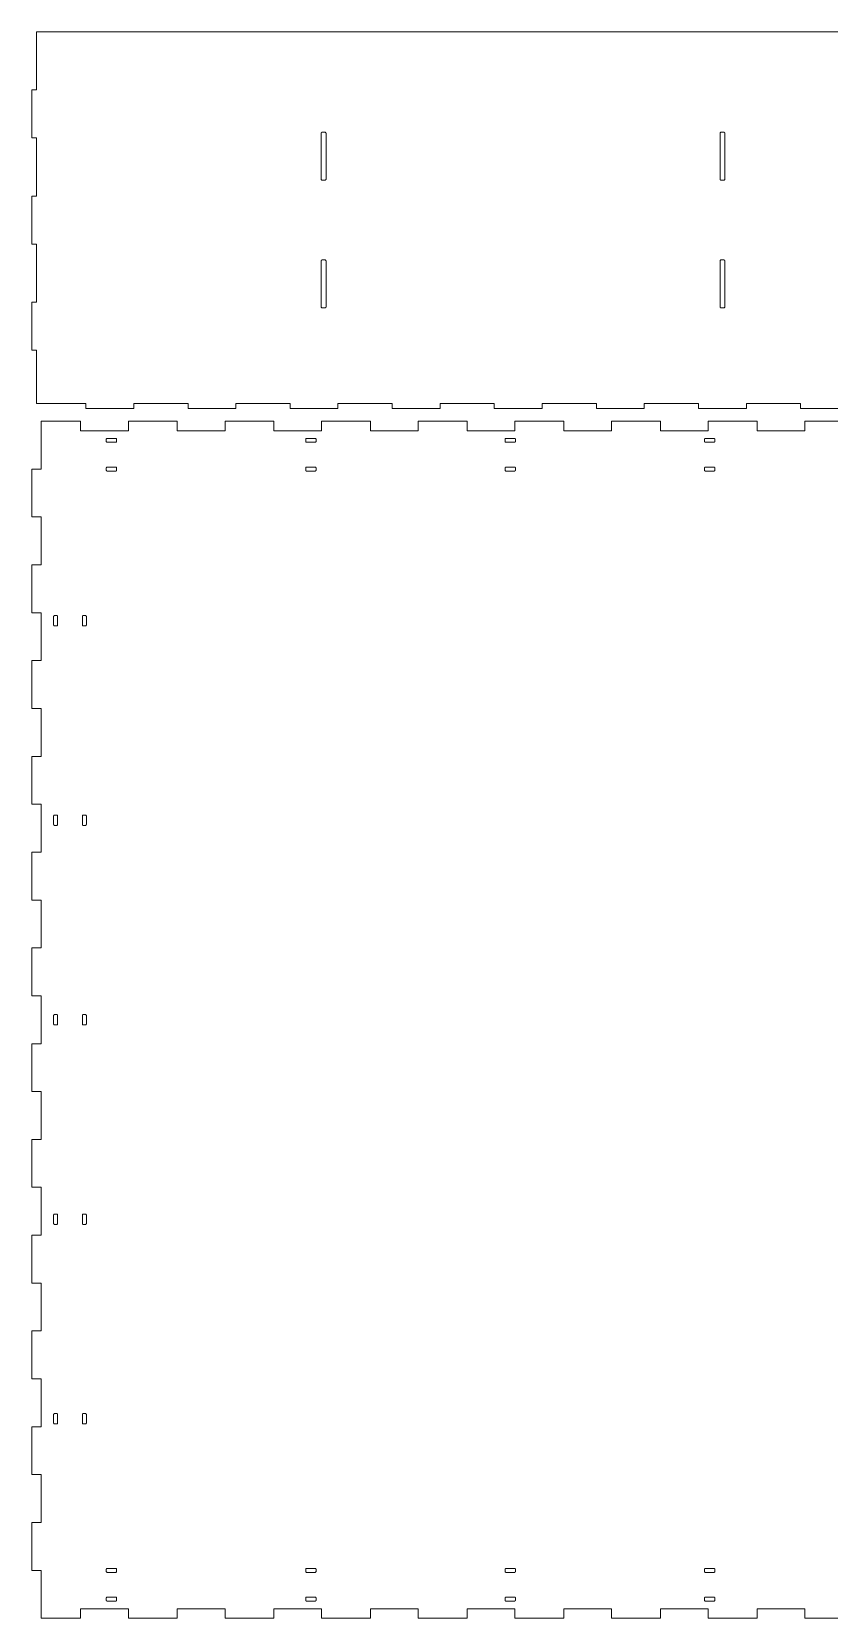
# Model space of a CAD drawing. Header units: millimetres. Extents: x 0 to 3016, y 0 to 2002.
# Drawn here: x 1008 to 1508, y 0 to 994 of the extents above; entities that cross this region are included whole.
import ezdxf

# ---------------------------------------------------------------- set-up
doc = ezdxf.new("R2010")
doc.units = ezdxf.units.MM
doc.layers.add('CORTE', color=1, linetype='Continuous', lineweight=0)

msp = doc.modelspace()

# ---------------------------------------------------------------- linework, layer by layer
at = {"layer": 'CORTE'}
for points in [[(1520, 994), (1490, 994), (1456, 994), (1426, 994), (1392, 994), (1362, 994), (1328, 994), (1298, 994), (1264, 994), (1234, 994), (1200, 994), (1170, 994), (1136, 994), (1106, 994), (1072, 994), (1042, 994), (1011, 994), (1011, 957.5), (1008, 957.5), (1008, 927.5), (1011, 927.5), (1011, 891), (1008, 891), (1008, 861), (1011, 861), (1011, 824.5), (1008, 824.5), (1008, 794.5), (1011, 794.5), (1011, 761), (1042, 761), (1042, 758), (1072, 758), (1072, 761), (1106, 761), (1106, 758), (1136, 758), (1136, 761), (1170, 761), (1170, 758), (1200, 758), (1200, 761), (1234, 761), (1234, 758), (1264, 758), (1264, 761), (1298, 761), (1298, 758), (1328, 758), (1328, 761), (1362, 761), (1362, 758), (1392, 758), (1392, 761), (1426, 761), (1426, 758), (1456, 758), (1456, 761), (1490, 761), (1490, 758), (1520, 758)], [(1523.294118, 750), (1492.705882, 750), (1492.705882, 744), (1462.705882, 744), (1462.705882, 750), (1432.117647, 750), (1432.117647, 744), (1402.117647, 744), (1402.117647, 750), (1371.529412, 750), (1371.529412, 744), (1341.529412, 744), (1341.529412, 750), (1310.941176, 750), (1310.941176, 744), (1280.941176, 744), (1280.941176, 750), (1250.352941, 750), (1250.352941, 744), (1220.352941, 744), (1220.352941, 750), (1189.764706, 750), (1189.764706, 744), (1159.764706, 744), (1159.764706, 750), (1129.176471, 750), (1129.176471, 744), (1099.176471, 744), (1099.176471, 750), (1068.588235, 750), (1068.588235, 744), (1038.588235, 744), (1038.588235, 750), (1014, 750), (1014, 720), (1008, 720), (1008, 690), (1014, 690), (1014, 660), (1008, 660), (1008, 630), (1014, 630), (1014, 600), (1008, 600), (1008, 570), (1014, 570), (1014, 540), (1008, 540), (1008, 510), (1014, 510), (1014, 480), (1008, 480), (1008, 450), (1014, 450), (1014, 420), (1008, 420), (1008, 390), (1014, 390), (1014, 360), (1008, 360), (1008, 330), (1014, 330), (1014, 300), (1008, 300), (1008, 270), (1014, 270), (1014, 240), (1008, 240), (1008, 210), (1014, 210), (1014, 180), (1008, 180), (1008, 150), (1014, 150), (1014, 120), (1008, 120), (1008, 90), (1014, 90), (1014, 60), (1008, 60), (1008, 30), (1014, 30), (1014, 0), (1038.588235, 0), (1038.588235, 6), (1068.588235, 6), (1068.588235, 0), (1099.176471, 0), (1099.176471, 6), (1129.176471, 6), (1129.176471, 0), (1159.764706, 0), (1159.764706, 6), (1189.764706, 6), (1189.764706, 0), (1220.352941, 0), (1220.352941, 6), (1250.352941, 6), (1250.352941, 0), (1280.941176, 0), (1280.941176, 6), (1310.941176, 6), (1310.941176, 0), (1341.529412, 0), (1341.529412, 6), (1371.529412, 6), (1371.529412, 0), (1402.117647, 0), (1402.117647, 6), (1432.117647, 6), (1432.117647, 0), (1462.705882, 0), (1462.705882, 6), (1492.705882, 6), (1492.705882, 0), (1523.294118, 0)]]:
    msp.add_lwpolyline(points, dxfattribs=at)
for points in [[(1192.5, 930.4), (1192.496227, 930.467179), (1192.484957, 930.533513), (1192.46633, 930.598167), (1192.440581, 930.66033), (1192.408035, 930.719219), (1192.369099, 930.774094), (1192.324264, 930.824264), (1192.274094, 930.869099), (1192.219219, 930.908035), (1192.16033, 930.940581), (1192.098167, 930.96633), (1192.033513, 930.984957), (1191.967179, 930.996227), (1191.9, 931), (1190.1, 931), (1190.032821, 930.996227), (1189.966487, 930.984957), (1189.901833, 930.96633), (1189.83967, 930.940581), (1189.780781, 930.908035), (1189.725906, 930.869099), (1189.675736, 930.824264), (1189.630901, 930.774094), (1189.591965, 930.719219), (1189.559419, 930.66033), (1189.53367, 930.598167), (1189.515043, 930.533513), (1189.503773, 930.467179), (1189.5, 930.4), (1189.5, 901.6), (1189.503773, 901.532821), (1189.515043, 901.466487), (1189.53367, 901.401833), (1189.559419, 901.33967), (1189.591965, 901.280781), (1189.630901, 901.225906), (1189.675736, 901.175736), (1189.725906, 901.130901), (1189.780781, 901.091965), (1189.83967, 901.059419), (1189.901833, 901.03367), (1189.966487, 901.015043), (1190.032821, 901.003773), (1190.1, 901), (1191.9, 901), (1191.967179, 901.003773), (1192.033513, 901.015043), (1192.098167, 901.03367), (1192.16033, 901.059419), (1192.219219, 901.091965), (1192.274094, 901.130901), (1192.324264, 901.175736), (1192.369099, 901.225906), (1192.408035, 901.280781), (1192.440581, 901.33967), (1192.46633, 901.401833), (1192.484957, 901.466487), (1192.496227, 901.532821), (1192.5, 901.6)], [(1442.5, 930.4), (1442.496227, 930.467179), (1442.484957, 930.533513), (1442.46633, 930.598167), (1442.440581, 930.66033), (1442.408035, 930.719219), (1442.369099, 930.774094), (1442.324264, 930.824264), (1442.274094, 930.869099), (1442.219219, 930.908035), (1442.16033, 930.940581), (1442.098167, 930.96633), (1442.033513, 930.984957), (1441.967179, 930.996227), (1441.9, 931), (1440.1, 931), (1440.032821, 930.996227), (1439.966487, 930.984957), (1439.901833, 930.96633), (1439.83967, 930.940581), (1439.780781, 930.908035), (1439.725906, 930.869099), (1439.675736, 930.824264), (1439.630901, 930.774094), (1439.591965, 930.719219), (1439.559419, 930.66033), (1439.53367, 930.598167), (1439.515043, 930.533513), (1439.503773, 930.467179), (1439.5, 930.4), (1439.5, 901.6), (1439.503773, 901.532821), (1439.515043, 901.466487), (1439.53367, 901.401833), (1439.559419, 901.33967), (1439.591965, 901.280781), (1439.630901, 901.225906), (1439.675736, 901.175736), (1439.725906, 901.130901), (1439.780781, 901.091965), (1439.83967, 901.059419), (1439.901833, 901.03367), (1439.966487, 901.015043), (1440.032821, 901.003773), (1440.1, 901), (1441.9, 901), (1441.967179, 901.003773), (1442.033513, 901.015043), (1442.098167, 901.03367), (1442.16033, 901.059419), (1442.219219, 901.091965), (1442.274094, 901.130901), (1442.324264, 901.175736), (1442.369099, 901.225906), (1442.408035, 901.280781), (1442.440581, 901.33967), (1442.46633, 901.401833), (1442.484957, 901.466487), (1442.496227, 901.532821), (1442.5, 901.6)], [(1192.5, 850.4), (1192.496227, 850.467179), (1192.484957, 850.533513), (1192.46633, 850.598167), (1192.440581, 850.66033), (1192.408035, 850.719219), (1192.369099, 850.774094), (1192.324264, 850.824264), (1192.274094, 850.869099), (1192.219219, 850.908035), (1192.16033, 850.940581), (1192.098167, 850.96633), (1192.033513, 850.984957), (1191.967179, 850.996227), (1191.9, 851), (1190.1, 851), (1190.032821, 850.996227), (1189.966487, 850.984957), (1189.901833, 850.96633), (1189.83967, 850.940581), (1189.780781, 850.908035), (1189.725906, 850.869099), (1189.675736, 850.824264), (1189.630901, 850.774094), (1189.591965, 850.719219), (1189.559419, 850.66033), (1189.53367, 850.598167), (1189.515043, 850.533513), (1189.503773, 850.467179), (1189.5, 850.4), (1189.5, 821.6), (1189.503773, 821.532821), (1189.515043, 821.466487), (1189.53367, 821.401833), (1189.559419, 821.33967), (1189.591965, 821.280781), (1189.630901, 821.225906), (1189.675736, 821.175736), (1189.725906, 821.130901), (1189.780781, 821.091965), (1189.83967, 821.059419), (1189.901833, 821.03367), (1189.966487, 821.015043), (1190.032821, 821.003773), (1190.1, 821), (1191.9, 821), (1191.967179, 821.003773), (1192.033513, 821.015043), (1192.098167, 821.03367), (1192.16033, 821.059419), (1192.219219, 821.091965), (1192.274094, 821.130901), (1192.324264, 821.175736), (1192.369099, 821.225906), (1192.408035, 821.280781), (1192.440581, 821.33967), (1192.46633, 821.401833), (1192.484957, 821.466487), (1192.496227, 821.532821), (1192.5, 821.6)], [(1442.5, 850.4), (1442.496227, 850.467179), (1442.484957, 850.533513), (1442.46633, 850.598167), (1442.440581, 850.66033), (1442.408035, 850.719219), (1442.369099, 850.774094), (1442.324264, 850.824264), (1442.274094, 850.869099), (1442.219219, 850.908035), (1442.16033, 850.940581), (1442.098167, 850.96633), (1442.033513, 850.984957), (1441.967179, 850.996227), (1441.9, 851), (1440.1, 851), (1440.032821, 850.996227), (1439.966487, 850.984957), (1439.901833, 850.96633), (1439.83967, 850.940581), (1439.780781, 850.908035), (1439.725906, 850.869099), (1439.675736, 850.824264), (1439.630901, 850.774094), (1439.591965, 850.719219), (1439.559419, 850.66033), (1439.53367, 850.598167), (1439.515043, 850.533513), (1439.503773, 850.467179), (1439.5, 850.4), (1439.5, 821.6), (1439.503773, 821.532821), (1439.515043, 821.466487), (1439.53367, 821.401833), (1439.559419, 821.33967), (1439.591965, 821.280781), (1439.630901, 821.225906), (1439.675736, 821.175736), (1439.725906, 821.130901), (1439.780781, 821.091965), (1439.83967, 821.059419), (1439.901833, 821.03367), (1439.966487, 821.015043), (1440.032821, 821.003773), (1440.1, 821), (1441.9, 821), (1441.967179, 821.003773), (1442.033513, 821.015043), (1442.098167, 821.03367), (1442.16033, 821.059419), (1442.219219, 821.091965), (1442.274094, 821.130901), (1442.324264, 821.175736), (1442.369099, 821.225906), (1442.408035, 821.280781), (1442.440581, 821.33967), (1442.46633, 821.401833), (1442.484957, 821.466487), (1442.496227, 821.532821), (1442.5, 821.6)], [(1061.25, 738.65), (1061.246227, 738.717179), (1061.234957, 738.783513), (1061.21633, 738.848167), (1061.190581, 738.91033), (1061.158035, 738.969219), (1061.119099, 739.024094), (1061.074264, 739.074264), (1061.024094, 739.119099), (1060.969219, 739.158035), (1060.91033, 739.190581), (1060.848167, 739.21633), (1060.783513, 739.234957), (1060.717179, 739.246227), (1060.65, 739.25), (1055.35, 739.25), (1055.282821, 739.246227), (1055.216487, 739.234957), (1055.151833, 739.21633), (1055.08967, 739.190581), (1055.030781, 739.158035), (1054.975906, 739.119099), (1054.925736, 739.074264), (1054.880901, 739.024094), (1054.841965, 738.969219), (1054.809419, 738.91033), (1054.78367, 738.848167), (1054.765043, 738.783513), (1054.753773, 738.717179), (1054.75, 738.65), (1054.75, 737.35), (1054.753773, 737.282821), (1054.765043, 737.216487), (1054.78367, 737.151833), (1054.809419, 737.08967), (1054.841965, 737.030781), (1054.880901, 736.975906), (1054.925736, 736.925736), (1054.975906, 736.880901), (1055.030781, 736.841965), (1055.08967, 736.809419), (1055.151833, 736.78367), (1055.216487, 736.765043), (1055.282821, 736.753773), (1055.35, 736.75), (1060.65, 736.75), (1060.717179, 736.753773), (1060.783513, 736.765043), (1060.848167, 736.78367), (1060.91033, 736.809419), (1060.969219, 736.841965), (1061.024094, 736.880901), (1061.074264, 736.925736), (1061.119099, 736.975906), (1061.158035, 737.030781), (1061.190581, 737.08967), (1061.21633, 737.151833), (1061.234957, 737.216487), (1061.246227, 737.282821), (1061.25, 737.35)], [(1186.25, 738.65), (1186.246227, 738.717179), (1186.234957, 738.783513), (1186.21633, 738.848167), (1186.190581, 738.91033), (1186.158035, 738.969219), (1186.119099, 739.024094), (1186.074264, 739.074264), (1186.024094, 739.119099), (1185.969219, 739.158035), (1185.91033, 739.190581), (1185.848167, 739.21633), (1185.783513, 739.234957), (1185.717179, 739.246227), (1185.65, 739.25), (1180.35, 739.25), (1180.282821, 739.246227), (1180.216487, 739.234957), (1180.151833, 739.21633), (1180.08967, 739.190581), (1180.030781, 739.158035), (1179.975906, 739.119099), (1179.925736, 739.074264), (1179.880901, 739.024094), (1179.841965, 738.969219), (1179.809419, 738.91033), (1179.78367, 738.848167), (1179.765043, 738.783513), (1179.753773, 738.717179), (1179.75, 738.65), (1179.75, 737.35), (1179.753773, 737.282821), (1179.765043, 737.216487), (1179.78367, 737.151833), (1179.809419, 737.08967), (1179.841965, 737.030781), (1179.880901, 736.975906), (1179.925736, 736.925736), (1179.975906, 736.880901), (1180.030781, 736.841965), (1180.08967, 736.809419), (1180.151833, 736.78367), (1180.216487, 736.765043), (1180.282821, 736.753773), (1180.35, 736.75), (1185.65, 736.75), (1185.717179, 736.753773), (1185.783513, 736.765043), (1185.848167, 736.78367), (1185.91033, 736.809419), (1185.969219, 736.841965), (1186.024094, 736.880901), (1186.074264, 736.925736), (1186.119099, 736.975906), (1186.158035, 737.030781), (1186.190581, 737.08967), (1186.21633, 737.151833), (1186.234957, 737.216487), (1186.246227, 737.282821), (1186.25, 737.35)], [(1311.25, 738.65), (1311.246227, 738.717179), (1311.234957, 738.783513), (1311.21633, 738.848167), (1311.190581, 738.91033), (1311.158035, 738.969219), (1311.119099, 739.024094), (1311.074264, 739.074264), (1311.024094, 739.119099), (1310.969219, 739.158035), (1310.91033, 739.190581), (1310.848167, 739.21633), (1310.783513, 739.234957), (1310.717179, 739.246227), (1310.65, 739.25), (1305.35, 739.25), (1305.282821, 739.246227), (1305.216487, 739.234957), (1305.151833, 739.21633), (1305.08967, 739.190581), (1305.030781, 739.158035), (1304.975906, 739.119099), (1304.925736, 739.074264), (1304.880901, 739.024094), (1304.841965, 738.969219), (1304.809419, 738.91033), (1304.78367, 738.848167), (1304.765043, 738.783513), (1304.753773, 738.717179), (1304.75, 738.65), (1304.75, 737.35), (1304.753773, 737.282821), (1304.765043, 737.216487), (1304.78367, 737.151833), (1304.809419, 737.08967), (1304.841965, 737.030781), (1304.880901, 736.975906), (1304.925736, 736.925736), (1304.975906, 736.880901), (1305.030781, 736.841965), (1305.08967, 736.809419), (1305.151833, 736.78367), (1305.216487, 736.765043), (1305.282821, 736.753773), (1305.35, 736.75), (1310.65, 736.75), (1310.717179, 736.753773), (1310.783513, 736.765043), (1310.848167, 736.78367), (1310.91033, 736.809419), (1310.969219, 736.841965), (1311.024094, 736.880901), (1311.074264, 736.925736), (1311.119099, 736.975906), (1311.158035, 737.030781), (1311.190581, 737.08967), (1311.21633, 737.151833), (1311.234957, 737.216487), (1311.246227, 737.282821), (1311.25, 737.35)], [(1436.25, 738.65), (1436.246227, 738.717179), (1436.234957, 738.783513), (1436.21633, 738.848167), (1436.190581, 738.91033), (1436.158035, 738.969219), (1436.119099, 739.024094), (1436.074264, 739.074264), (1436.024094, 739.119099), (1435.969219, 739.158035), (1435.91033, 739.190581), (1435.848167, 739.21633), (1435.783513, 739.234957), (1435.717179, 739.246227), (1435.65, 739.25), (1430.35, 739.25), (1430.282821, 739.246227), (1430.216487, 739.234957), (1430.151833, 739.21633), (1430.08967, 739.190581), (1430.030781, 739.158035), (1429.975906, 739.119099), (1429.925736, 739.074264), (1429.880901, 739.024094), (1429.841965, 738.969219), (1429.809419, 738.91033), (1429.78367, 738.848167), (1429.765043, 738.783513), (1429.753773, 738.717179), (1429.75, 738.65), (1429.75, 737.35), (1429.753773, 737.282821), (1429.765043, 737.216487), (1429.78367, 737.151833), (1429.809419, 737.08967), (1429.841965, 737.030781), (1429.880901, 736.975906), (1429.925736, 736.925736), (1429.975906, 736.880901), (1430.030781, 736.841965), (1430.08967, 736.809419), (1430.151833, 736.78367), (1430.216487, 736.765043), (1430.282821, 736.753773), (1430.35, 736.75), (1435.65, 736.75), (1435.717179, 736.753773), (1435.783513, 736.765043), (1435.848167, 736.78367), (1435.91033, 736.809419), (1435.969219, 736.841965), (1436.024094, 736.880901), (1436.074264, 736.925736), (1436.119099, 736.975906), (1436.158035, 737.030781), (1436.190581, 737.08967), (1436.21633, 737.151833), (1436.234957, 737.216487), (1436.246227, 737.282821), (1436.25, 737.35)], [(1061.25, 720.65), (1061.246227, 720.717179), (1061.234957, 720.783513), (1061.21633, 720.848167), (1061.190581, 720.91033), (1061.158035, 720.969219), (1061.119099, 721.024094), (1061.074264, 721.074264), (1061.024094, 721.119099), (1060.969219, 721.158035), (1060.91033, 721.190581), (1060.848167, 721.21633), (1060.783513, 721.234957), (1060.717179, 721.246227), (1060.65, 721.25), (1055.35, 721.25), (1055.282821, 721.246227), (1055.216487, 721.234957), (1055.151833, 721.21633), (1055.08967, 721.190581), (1055.030781, 721.158035), (1054.975906, 721.119099), (1054.925736, 721.074264), (1054.880901, 721.024094), (1054.841965, 720.969219), (1054.809419, 720.91033), (1054.78367, 720.848167), (1054.765043, 720.783513), (1054.753773, 720.717179), (1054.75, 720.65), (1054.75, 719.35), (1054.753773, 719.282821), (1054.765043, 719.216487), (1054.78367, 719.151833), (1054.809419, 719.08967), (1054.841965, 719.030781), (1054.880901, 718.975906), (1054.925736, 718.925736), (1054.975906, 718.880901), (1055.030781, 718.841965), (1055.08967, 718.809419), (1055.151833, 718.78367), (1055.216487, 718.765043), (1055.282821, 718.753773), (1055.35, 718.75), (1060.65, 718.75), (1060.717179, 718.753773), (1060.783513, 718.765043), (1060.848167, 718.78367), (1060.91033, 718.809419), (1060.969219, 718.841965), (1061.024094, 718.880901), (1061.074264, 718.925736), (1061.119099, 718.975906), (1061.158035, 719.030781), (1061.190581, 719.08967), (1061.21633, 719.151833), (1061.234957, 719.216487), (1061.246227, 719.282821), (1061.25, 719.35)], [(1186.25, 720.65), (1186.246227, 720.717179), (1186.234957, 720.783513), (1186.21633, 720.848167), (1186.190581, 720.91033), (1186.158035, 720.969219), (1186.119099, 721.024094), (1186.074264, 721.074264), (1186.024094, 721.119099), (1185.969219, 721.158035), (1185.91033, 721.190581), (1185.848167, 721.21633), (1185.783513, 721.234957), (1185.717179, 721.246227), (1185.65, 721.25), (1180.35, 721.25), (1180.282821, 721.246227), (1180.216487, 721.234957), (1180.151833, 721.21633), (1180.08967, 721.190581), (1180.030781, 721.158035), (1179.975906, 721.119099), (1179.925736, 721.074264), (1179.880901, 721.024094), (1179.841965, 720.969219), (1179.809419, 720.91033), (1179.78367, 720.848167), (1179.765043, 720.783513), (1179.753773, 720.717179), (1179.75, 720.65), (1179.75, 719.35), (1179.753773, 719.282821), (1179.765043, 719.216487), (1179.78367, 719.151833), (1179.809419, 719.08967), (1179.841965, 719.030781), (1179.880901, 718.975906), (1179.925736, 718.925736), (1179.975906, 718.880901), (1180.030781, 718.841965), (1180.08967, 718.809419), (1180.151833, 718.78367), (1180.216487, 718.765043), (1180.282821, 718.753773), (1180.35, 718.75), (1185.65, 718.75), (1185.717179, 718.753773), (1185.783513, 718.765043), (1185.848167, 718.78367), (1185.91033, 718.809419), (1185.969219, 718.841965), (1186.024094, 718.880901), (1186.074264, 718.925736), (1186.119099, 718.975906), (1186.158035, 719.030781), (1186.190581, 719.08967), (1186.21633, 719.151833), (1186.234957, 719.216487), (1186.246227, 719.282821), (1186.25, 719.35)], [(1311.25, 720.65), (1311.246227, 720.717179), (1311.234957, 720.783513), (1311.21633, 720.848167), (1311.190581, 720.91033), (1311.158035, 720.969219), (1311.119099, 721.024094), (1311.074264, 721.074264), (1311.024094, 721.119099), (1310.969219, 721.158035), (1310.91033, 721.190581), (1310.848167, 721.21633), (1310.783513, 721.234957), (1310.717179, 721.246227), (1310.65, 721.25), (1305.35, 721.25), (1305.282821, 721.246227), (1305.216487, 721.234957), (1305.151833, 721.21633), (1305.08967, 721.190581), (1305.030781, 721.158035), (1304.975906, 721.119099), (1304.925736, 721.074264), (1304.880901, 721.024094), (1304.841965, 720.969219), (1304.809419, 720.91033), (1304.78367, 720.848167), (1304.765043, 720.783513), (1304.753773, 720.717179), (1304.75, 720.65), (1304.75, 719.35), (1304.753773, 719.282821), (1304.765043, 719.216487), (1304.78367, 719.151833), (1304.809419, 719.08967), (1304.841965, 719.030781), (1304.880901, 718.975906), (1304.925736, 718.925736), (1304.975906, 718.880901), (1305.030781, 718.841965), (1305.08967, 718.809419), (1305.151833, 718.78367), (1305.216487, 718.765043), (1305.282821, 718.753773), (1305.35, 718.75), (1310.65, 718.75), (1310.717179, 718.753773), (1310.783513, 718.765043), (1310.848167, 718.78367), (1310.91033, 718.809419), (1310.969219, 718.841965), (1311.024094, 718.880901), (1311.074264, 718.925736), (1311.119099, 718.975906), (1311.158035, 719.030781), (1311.190581, 719.08967), (1311.21633, 719.151833), (1311.234957, 719.216487), (1311.246227, 719.282821), (1311.25, 719.35)], [(1436.25, 720.65), (1436.246227, 720.717179), (1436.234957, 720.783513), (1436.21633, 720.848167), (1436.190581, 720.91033), (1436.158035, 720.969219), (1436.119099, 721.024094), (1436.074264, 721.074264), (1436.024094, 721.119099), (1435.969219, 721.158035), (1435.91033, 721.190581), (1435.848167, 721.21633), (1435.783513, 721.234957), (1435.717179, 721.246227), (1435.65, 721.25), (1430.35, 721.25), (1430.282821, 721.246227), (1430.216487, 721.234957), (1430.151833, 721.21633), (1430.08967, 721.190581), (1430.030781, 721.158035), (1429.975906, 721.119099), (1429.925736, 721.074264), (1429.880901, 721.024094), (1429.841965, 720.969219), (1429.809419, 720.91033), (1429.78367, 720.848167), (1429.765043, 720.783513), (1429.753773, 720.717179), (1429.75, 720.65), (1429.75, 719.35), (1429.753773, 719.282821), (1429.765043, 719.216487), (1429.78367, 719.151833), (1429.809419, 719.08967), (1429.841965, 719.030781), (1429.880901, 718.975906), (1429.925736, 718.925736), (1429.975906, 718.880901), (1430.030781, 718.841965), (1430.08967, 718.809419), (1430.151833, 718.78367), (1430.216487, 718.765043), (1430.282821, 718.753773), (1430.35, 718.75), (1435.65, 718.75), (1435.717179, 718.753773), (1435.783513, 718.765043), (1435.848167, 718.78367), (1435.91033, 718.809419), (1435.969219, 718.841965), (1436.024094, 718.880901), (1436.074264, 718.925736), (1436.119099, 718.975906), (1436.158035, 719.030781), (1436.190581, 719.08967), (1436.21633, 719.151833), (1436.234957, 719.216487), (1436.246227, 719.282821), (1436.25, 719.35)], [(1024.25, 627.65), (1024.246227, 627.717179), (1024.234957, 627.783513), (1024.21633, 627.848167), (1024.190581, 627.91033), (1024.158035, 627.969219), (1024.119099, 628.024094), (1024.074264, 628.074264), (1024.024094, 628.119099), (1023.969219, 628.158035), (1023.91033, 628.190581), (1023.848167, 628.21633), (1023.783513, 628.234957), (1023.717179, 628.246227), (1023.65, 628.25), (1022.35, 628.25), (1022.282821, 628.246227), (1022.216487, 628.234957), (1022.151833, 628.21633), (1022.08967, 628.190581), (1022.030781, 628.158035), (1021.975906, 628.119099), (1021.925736, 628.074264), (1021.880901, 628.024094), (1021.841965, 627.969219), (1021.809419, 627.91033), (1021.78367, 627.848167), (1021.765043, 627.783513), (1021.753773, 627.717179), (1021.75, 627.65), (1021.75, 622.35), (1021.753773, 622.282821), (1021.765043, 622.216487), (1021.78367, 622.151833), (1021.809419, 622.08967), (1021.841965, 622.030781), (1021.880901, 621.975906), (1021.925736, 621.925736), (1021.975906, 621.880901), (1022.030781, 621.841965), (1022.08967, 621.809419), (1022.151833, 621.78367), (1022.216487, 621.765043), (1022.282821, 621.753773), (1022.35, 621.75), (1023.65, 621.75), (1023.717179, 621.753773), (1023.783513, 621.765043), (1023.848167, 621.78367), (1023.91033, 621.809419), (1023.969219, 621.841965), (1024.024094, 621.880901), (1024.074264, 621.925736), (1024.119099, 621.975906), (1024.158035, 622.030781), (1024.190581, 622.08967), (1024.21633, 622.151833), (1024.234957, 622.216487), (1024.246227, 622.282821), (1024.25, 622.35)], [(1042.25, 627.65), (1042.246227, 627.717179), (1042.234957, 627.783513), (1042.21633, 627.848167), (1042.190581, 627.91033), (1042.158035, 627.969219), (1042.119099, 628.024094), (1042.074264, 628.074264), (1042.024094, 628.119099), (1041.969219, 628.158035), (1041.91033, 628.190581), (1041.848167, 628.21633), (1041.783513, 628.234957), (1041.717179, 628.246227), (1041.65, 628.25), (1040.35, 628.25), (1040.282821, 628.246227), (1040.216487, 628.234957), (1040.151833, 628.21633), (1040.08967, 628.190581), (1040.030781, 628.158035), (1039.975906, 628.119099), (1039.925736, 628.074264), (1039.880901, 628.024094), (1039.841965, 627.969219), (1039.809419, 627.91033), (1039.78367, 627.848167), (1039.765043, 627.783513), (1039.753773, 627.717179), (1039.75, 627.65), (1039.75, 622.35), (1039.753773, 622.282821), (1039.765043, 622.216487), (1039.78367, 622.151833), (1039.809419, 622.08967), (1039.841965, 622.030781), (1039.880901, 621.975906), (1039.925736, 621.925736), (1039.975906, 621.880901), (1040.030781, 621.841965), (1040.08967, 621.809419), (1040.151833, 621.78367), (1040.216487, 621.765043), (1040.282821, 621.753773), (1040.35, 621.75), (1041.65, 621.75), (1041.717179, 621.753773), (1041.783513, 621.765043), (1041.848167, 621.78367), (1041.91033, 621.809419), (1041.969219, 621.841965), (1042.024094, 621.880901), (1042.074264, 621.925736), (1042.119099, 621.975906), (1042.158035, 622.030781), (1042.190581, 622.08967), (1042.21633, 622.151833), (1042.234957, 622.216487), (1042.246227, 622.282821), (1042.25, 622.35)], [(1024.25, 502.65), (1024.246227, 502.717179), (1024.234957, 502.783513), (1024.21633, 502.848167), (1024.190581, 502.91033), (1024.158035, 502.969219), (1024.119099, 503.024094), (1024.074264, 503.074264), (1024.024094, 503.119099), (1023.969219, 503.158035), (1023.91033, 503.190581), (1023.848167, 503.21633), (1023.783513, 503.234957), (1023.717179, 503.246227), (1023.65, 503.25), (1022.35, 503.25), (1022.282821, 503.246227), (1022.216487, 503.234957), (1022.151833, 503.21633), (1022.08967, 503.190581), (1022.030781, 503.158035), (1021.975906, 503.119099), (1021.925736, 503.074264), (1021.880901, 503.024094), (1021.841965, 502.969219), (1021.809419, 502.91033), (1021.78367, 502.848167), (1021.765043, 502.783513), (1021.753773, 502.717179), (1021.75, 502.65), (1021.75, 497.35), (1021.753773, 497.282821), (1021.765043, 497.216487), (1021.78367, 497.151833), (1021.809419, 497.08967), (1021.841965, 497.030781), (1021.880901, 496.975906), (1021.925736, 496.925736), (1021.975906, 496.880901), (1022.030781, 496.841965), (1022.08967, 496.809419), (1022.151833, 496.78367), (1022.216487, 496.765043), (1022.282821, 496.753773), (1022.35, 496.75), (1023.65, 496.75), (1023.717179, 496.753773), (1023.783513, 496.765043), (1023.848167, 496.78367), (1023.91033, 496.809419), (1023.969219, 496.841965), (1024.024094, 496.880901), (1024.074264, 496.925736), (1024.119099, 496.975906), (1024.158035, 497.030781), (1024.190581, 497.08967), (1024.21633, 497.151833), (1024.234957, 497.216487), (1024.246227, 497.282821), (1024.25, 497.35)], [(1042.25, 502.65), (1042.246227, 502.717179), (1042.234957, 502.783513), (1042.21633, 502.848167), (1042.190581, 502.91033), (1042.158035, 502.969219), (1042.119099, 503.024094), (1042.074264, 503.074264), (1042.024094, 503.119099), (1041.969219, 503.158035), (1041.91033, 503.190581), (1041.848167, 503.21633), (1041.783513, 503.234957), (1041.717179, 503.246227), (1041.65, 503.25), (1040.35, 503.25), (1040.282821, 503.246227), (1040.216487, 503.234957), (1040.151833, 503.21633), (1040.08967, 503.190581), (1040.030781, 503.158035), (1039.975906, 503.119099), (1039.925736, 503.074264), (1039.880901, 503.024094), (1039.841965, 502.969219), (1039.809419, 502.91033), (1039.78367, 502.848167), (1039.765043, 502.783513), (1039.753773, 502.717179), (1039.75, 502.65), (1039.75, 497.35), (1039.753773, 497.282821), (1039.765043, 497.216487), (1039.78367, 497.151833), (1039.809419, 497.08967), (1039.841965, 497.030781), (1039.880901, 496.975906), (1039.925736, 496.925736), (1039.975906, 496.880901), (1040.030781, 496.841965), (1040.08967, 496.809419), (1040.151833, 496.78367), (1040.216487, 496.765043), (1040.282821, 496.753773), (1040.35, 496.75), (1041.65, 496.75), (1041.717179, 496.753773), (1041.783513, 496.765043), (1041.848167, 496.78367), (1041.91033, 496.809419), (1041.969219, 496.841965), (1042.024094, 496.880901), (1042.074264, 496.925736), (1042.119099, 496.975906), (1042.158035, 497.030781), (1042.190581, 497.08967), (1042.21633, 497.151833), (1042.234957, 497.216487), (1042.246227, 497.282821), (1042.25, 497.35)], [(1024.25, 377.65), (1024.246227, 377.717179), (1024.234957, 377.783513), (1024.21633, 377.848167), (1024.190581, 377.91033), (1024.158035, 377.969219), (1024.119099, 378.024094), (1024.074264, 378.074264), (1024.024094, 378.119099), (1023.969219, 378.158035), (1023.91033, 378.190581), (1023.848167, 378.21633), (1023.783513, 378.234957), (1023.717179, 378.246227), (1023.65, 378.25), (1022.35, 378.25), (1022.282821, 378.246227), (1022.216487, 378.234957), (1022.151833, 378.21633), (1022.08967, 378.190581), (1022.030781, 378.158035), (1021.975906, 378.119099), (1021.925736, 378.074264), (1021.880901, 378.024094), (1021.841965, 377.969219), (1021.809419, 377.91033), (1021.78367, 377.848167), (1021.765043, 377.783513), (1021.753773, 377.717179), (1021.75, 377.65), (1021.75, 372.35), (1021.753773, 372.282821), (1021.765043, 372.216487), (1021.78367, 372.151833), (1021.809419, 372.08967), (1021.841965, 372.030781), (1021.880901, 371.975906), (1021.925736, 371.925736), (1021.975906, 371.880901), (1022.030781, 371.841965), (1022.08967, 371.809419), (1022.151833, 371.78367), (1022.216487, 371.765043), (1022.282821, 371.753773), (1022.35, 371.75), (1023.65, 371.75), (1023.717179, 371.753773), (1023.783513, 371.765043), (1023.848167, 371.78367), (1023.91033, 371.809419), (1023.969219, 371.841965), (1024.024094, 371.880901), (1024.074264, 371.925736), (1024.119099, 371.975906), (1024.158035, 372.030781), (1024.190581, 372.08967), (1024.21633, 372.151833), (1024.234957, 372.216487), (1024.246227, 372.282821), (1024.25, 372.35)], [(1042.25, 377.65), (1042.246227, 377.717179), (1042.234957, 377.783513), (1042.21633, 377.848167), (1042.190581, 377.91033), (1042.158035, 377.969219), (1042.119099, 378.024094), (1042.074264, 378.074264), (1042.024094, 378.119099), (1041.969219, 378.158035), (1041.91033, 378.190581), (1041.848167, 378.21633), (1041.783513, 378.234957), (1041.717179, 378.246227), (1041.65, 378.25), (1040.35, 378.25), (1040.282821, 378.246227), (1040.216487, 378.234957), (1040.151833, 378.21633), (1040.08967, 378.190581), (1040.030781, 378.158035), (1039.975906, 378.119099), (1039.925736, 378.074264), (1039.880901, 378.024094), (1039.841965, 377.969219), (1039.809419, 377.91033), (1039.78367, 377.848167), (1039.765043, 377.783513), (1039.753773, 377.717179), (1039.75, 377.65), (1039.75, 372.35), (1039.753773, 372.282821), (1039.765043, 372.216487), (1039.78367, 372.151833), (1039.809419, 372.08967), (1039.841965, 372.030781), (1039.880901, 371.975906), (1039.925736, 371.925736), (1039.975906, 371.880901), (1040.030781, 371.841965), (1040.08967, 371.809419), (1040.151833, 371.78367), (1040.216487, 371.765043), (1040.282821, 371.753773), (1040.35, 371.75), (1041.65, 371.75), (1041.717179, 371.753773), (1041.783513, 371.765043), (1041.848167, 371.78367), (1041.91033, 371.809419), (1041.969219, 371.841965), (1042.024094, 371.880901), (1042.074264, 371.925736), (1042.119099, 371.975906), (1042.158035, 372.030781), (1042.190581, 372.08967), (1042.21633, 372.151833), (1042.234957, 372.216487), (1042.246227, 372.282821), (1042.25, 372.35)], [(1024.25, 252.65), (1024.246227, 252.717179), (1024.234957, 252.783513), (1024.21633, 252.848167), (1024.190581, 252.91033), (1024.158035, 252.969219), (1024.119099, 253.024094), (1024.074264, 253.074264), (1024.024094, 253.119099), (1023.969219, 253.158035), (1023.91033, 253.190581), (1023.848167, 253.21633), (1023.783513, 253.234957), (1023.717179, 253.246227), (1023.65, 253.25), (1022.35, 253.25), (1022.282821, 253.246227), (1022.216487, 253.234957), (1022.151833, 253.21633), (1022.08967, 253.190581), (1022.030781, 253.158035), (1021.975906, 253.119099), (1021.925736, 253.074264), (1021.880901, 253.024094), (1021.841965, 252.969219), (1021.809419, 252.91033), (1021.78367, 252.848167), (1021.765043, 252.783513), (1021.753773, 252.717179), (1021.75, 252.65), (1021.75, 247.35), (1021.753773, 247.282821), (1021.765043, 247.216487), (1021.78367, 247.151833), (1021.809419, 247.08967), (1021.841965, 247.030781), (1021.880901, 246.975906), (1021.925736, 246.925736), (1021.975906, 246.880901), (1022.030781, 246.841965), (1022.08967, 246.809419), (1022.151833, 246.78367), (1022.216487, 246.765043), (1022.282821, 246.753773), (1022.35, 246.75), (1023.65, 246.75), (1023.717179, 246.753773), (1023.783513, 246.765043), (1023.848167, 246.78367), (1023.91033, 246.809419), (1023.969219, 246.841965), (1024.024094, 246.880901), (1024.074264, 246.925736), (1024.119099, 246.975906), (1024.158035, 247.030781), (1024.190581, 247.08967), (1024.21633, 247.151833), (1024.234957, 247.216487), (1024.246227, 247.282821), (1024.25, 247.35)], [(1042.25, 252.65), (1042.246227, 252.717179), (1042.234957, 252.783513), (1042.21633, 252.848167), (1042.190581, 252.91033), (1042.158035, 252.969219), (1042.119099, 253.024094), (1042.074264, 253.074264), (1042.024094, 253.119099), (1041.969219, 253.158035), (1041.91033, 253.190581), (1041.848167, 253.21633), (1041.783513, 253.234957), (1041.717179, 253.246227), (1041.65, 253.25), (1040.35, 253.25), (1040.282821, 253.246227), (1040.216487, 253.234957), (1040.151833, 253.21633), (1040.08967, 253.190581), (1040.030781, 253.158035), (1039.975906, 253.119099), (1039.925736, 253.074264), (1039.880901, 253.024094), (1039.841965, 252.969219), (1039.809419, 252.91033), (1039.78367, 252.848167), (1039.765043, 252.783513), (1039.753773, 252.717179), (1039.75, 252.65), (1039.75, 247.35), (1039.753773, 247.282821), (1039.765043, 247.216487), (1039.78367, 247.151833), (1039.809419, 247.08967), (1039.841965, 247.030781), (1039.880901, 246.975906), (1039.925736, 246.925736), (1039.975906, 246.880901), (1040.030781, 246.841965), (1040.08967, 246.809419), (1040.151833, 246.78367), (1040.216487, 246.765043), (1040.282821, 246.753773), (1040.35, 246.75), (1041.65, 246.75), (1041.717179, 246.753773), (1041.783513, 246.765043), (1041.848167, 246.78367), (1041.91033, 246.809419), (1041.969219, 246.841965), (1042.024094, 246.880901), (1042.074264, 246.925736), (1042.119099, 246.975906), (1042.158035, 247.030781), (1042.190581, 247.08967), (1042.21633, 247.151833), (1042.234957, 247.216487), (1042.246227, 247.282821), (1042.25, 247.35)], [(1024.25, 127.65), (1024.246227, 127.717179), (1024.234957, 127.783513), (1024.21633, 127.848167), (1024.190581, 127.91033), (1024.158035, 127.969219), (1024.119099, 128.024094), (1024.074264, 128.074264), (1024.024094, 128.119099), (1023.969219, 128.158035), (1023.91033, 128.190581), (1023.848167, 128.21633), (1023.783513, 128.234957), (1023.717179, 128.246227), (1023.65, 128.25), (1022.35, 128.25), (1022.282821, 128.246227), (1022.216487, 128.234957), (1022.151833, 128.21633), (1022.08967, 128.190581), (1022.030781, 128.158035), (1021.975906, 128.119099), (1021.925736, 128.074264), (1021.880901, 128.024094), (1021.841965, 127.969219), (1021.809419, 127.91033), (1021.78367, 127.848167), (1021.765043, 127.783513), (1021.753773, 127.717179), (1021.75, 127.65), (1021.75, 122.35), (1021.753773, 122.282821), (1021.765043, 122.216487), (1021.78367, 122.151833), (1021.809419, 122.08967), (1021.841965, 122.030781), (1021.880901, 121.975906), (1021.925736, 121.925736), (1021.975906, 121.880901), (1022.030781, 121.841965), (1022.08967, 121.809419), (1022.151833, 121.78367), (1022.216487, 121.765043), (1022.282821, 121.753773), (1022.35, 121.75), (1023.65, 121.75), (1023.717179, 121.753773), (1023.783513, 121.765043), (1023.848167, 121.78367), (1023.91033, 121.809419), (1023.969219, 121.841965), (1024.024094, 121.880901), (1024.074264, 121.925736), (1024.119099, 121.975906), (1024.158035, 122.030781), (1024.190581, 122.08967), (1024.21633, 122.151833), (1024.234957, 122.216487), (1024.246227, 122.282821), (1024.25, 122.35)], [(1042.25, 127.65), (1042.246227, 127.717179), (1042.234957, 127.783513), (1042.21633, 127.848167), (1042.190581, 127.91033), (1042.158035, 127.969219), (1042.119099, 128.024094), (1042.074264, 128.074264), (1042.024094, 128.119099), (1041.969219, 128.158035), (1041.91033, 128.190581), (1041.848167, 128.21633), (1041.783513, 128.234957), (1041.717179, 128.246227), (1041.65, 128.25), (1040.35, 128.25), (1040.282821, 128.246227), (1040.216487, 128.234957), (1040.151833, 128.21633), (1040.08967, 128.190581), (1040.030781, 128.158035), (1039.975906, 128.119099), (1039.925736, 128.074264), (1039.880901, 128.024094), (1039.841965, 127.969219), (1039.809419, 127.91033), (1039.78367, 127.848167), (1039.765043, 127.783513), (1039.753773, 127.717179), (1039.75, 127.65), (1039.75, 122.35), (1039.753773, 122.282821), (1039.765043, 122.216487), (1039.78367, 122.151833), (1039.809419, 122.08967), (1039.841965, 122.030781), (1039.880901, 121.975906), (1039.925736, 121.925736), (1039.975906, 121.880901), (1040.030781, 121.841965), (1040.08967, 121.809419), (1040.151833, 121.78367), (1040.216487, 121.765043), (1040.282821, 121.753773), (1040.35, 121.75), (1041.65, 121.75), (1041.717179, 121.753773), (1041.783513, 121.765043), (1041.848167, 121.78367), (1041.91033, 121.809419), (1041.969219, 121.841965), (1042.024094, 121.880901), (1042.074264, 121.925736), (1042.119099, 121.975906), (1042.158035, 122.030781), (1042.190581, 122.08967), (1042.21633, 122.151833), (1042.234957, 122.216487), (1042.246227, 122.282821), (1042.25, 122.35)], [(1061.25, 30.65), (1061.246227, 30.717179), (1061.234957, 30.783513), (1061.21633, 30.848167), (1061.190581, 30.91033), (1061.158035, 30.969219), (1061.119099, 31.024094), (1061.074264, 31.074264), (1061.024094, 31.119099), (1060.969219, 31.158035), (1060.91033, 31.190581), (1060.848167, 31.21633), (1060.783513, 31.234957), (1060.717179, 31.246227), (1060.65, 31.25), (1055.35, 31.25), (1055.282821, 31.246227), (1055.216487, 31.234957), (1055.151833, 31.21633), (1055.08967, 31.190581), (1055.030781, 31.158035), (1054.975906, 31.119099), (1054.925736, 31.074264), (1054.880901, 31.024094), (1054.841965, 30.969219), (1054.809419, 30.91033), (1054.78367, 30.848167), (1054.765043, 30.783513), (1054.753773, 30.717179), (1054.75, 30.65), (1054.75, 29.35), (1054.753773, 29.282821), (1054.765043, 29.216487), (1054.78367, 29.151833), (1054.809419, 29.08967), (1054.841965, 29.030781), (1054.880901, 28.975906), (1054.925736, 28.925736), (1054.975906, 28.880901), (1055.030781, 28.841965), (1055.08967, 28.809419), (1055.151833, 28.78367), (1055.216487, 28.765043), (1055.282821, 28.753773), (1055.35, 28.75), (1060.65, 28.75), (1060.717179, 28.753773), (1060.783513, 28.765043), (1060.848167, 28.78367), (1060.91033, 28.809419), (1060.969219, 28.841965), (1061.024094, 28.880901), (1061.074264, 28.925736), (1061.119099, 28.975906), (1061.158035, 29.030781), (1061.190581, 29.08967), (1061.21633, 29.151833), (1061.234957, 29.216487), (1061.246227, 29.282821), (1061.25, 29.35)], [(1186.25, 30.65), (1186.246227, 30.717179), (1186.234957, 30.783513), (1186.21633, 30.848167), (1186.190581, 30.91033), (1186.158035, 30.969219), (1186.119099, 31.024094), (1186.074264, 31.074264), (1186.024094, 31.119099), (1185.969219, 31.158035), (1185.91033, 31.190581), (1185.848167, 31.21633), (1185.783513, 31.234957), (1185.717179, 31.246227), (1185.65, 31.25), (1180.35, 31.25), (1180.282821, 31.246227), (1180.216487, 31.234957), (1180.151833, 31.21633), (1180.08967, 31.190581), (1180.030781, 31.158035), (1179.975906, 31.119099), (1179.925736, 31.074264), (1179.880901, 31.024094), (1179.841965, 30.969219), (1179.809419, 30.91033), (1179.78367, 30.848167), (1179.765043, 30.783513), (1179.753773, 30.717179), (1179.75, 30.65), (1179.75, 29.35), (1179.753773, 29.282821), (1179.765043, 29.216487), (1179.78367, 29.151833), (1179.809419, 29.08967), (1179.841965, 29.030781), (1179.880901, 28.975906), (1179.925736, 28.925736), (1179.975906, 28.880901), (1180.030781, 28.841965), (1180.08967, 28.809419), (1180.151833, 28.78367), (1180.216487, 28.765043), (1180.282821, 28.753773), (1180.35, 28.75), (1185.65, 28.75), (1185.717179, 28.753773), (1185.783513, 28.765043), (1185.848167, 28.78367), (1185.91033, 28.809419), (1185.969219, 28.841965), (1186.024094, 28.880901), (1186.074264, 28.925736), (1186.119099, 28.975906), (1186.158035, 29.030781), (1186.190581, 29.08967), (1186.21633, 29.151833), (1186.234957, 29.216487), (1186.246227, 29.282821), (1186.25, 29.35)], [(1311.25, 30.65), (1311.246227, 30.717179), (1311.234957, 30.783513), (1311.21633, 30.848167), (1311.190581, 30.91033), (1311.158035, 30.969219), (1311.119099, 31.024094), (1311.074264, 31.074264), (1311.024094, 31.119099), (1310.969219, 31.158035), (1310.91033, 31.190581), (1310.848167, 31.21633), (1310.783513, 31.234957), (1310.717179, 31.246227), (1310.65, 31.25), (1305.35, 31.25), (1305.282821, 31.246227), (1305.216487, 31.234957), (1305.151833, 31.21633), (1305.08967, 31.190581), (1305.030781, 31.158035), (1304.975906, 31.119099), (1304.925736, 31.074264), (1304.880901, 31.024094), (1304.841965, 30.969219), (1304.809419, 30.91033), (1304.78367, 30.848167), (1304.765043, 30.783513), (1304.753773, 30.717179), (1304.75, 30.65), (1304.75, 29.35), (1304.753773, 29.282821), (1304.765043, 29.216487), (1304.78367, 29.151833), (1304.809419, 29.08967), (1304.841965, 29.030781), (1304.880901, 28.975906), (1304.925736, 28.925736), (1304.975906, 28.880901), (1305.030781, 28.841965), (1305.08967, 28.809419), (1305.151833, 28.78367), (1305.216487, 28.765043), (1305.282821, 28.753773), (1305.35, 28.75), (1310.65, 28.75), (1310.717179, 28.753773), (1310.783513, 28.765043), (1310.848167, 28.78367), (1310.91033, 28.809419), (1310.969219, 28.841965), (1311.024094, 28.880901), (1311.074264, 28.925736), (1311.119099, 28.975906), (1311.158035, 29.030781), (1311.190581, 29.08967), (1311.21633, 29.151833), (1311.234957, 29.216487), (1311.246227, 29.282821), (1311.25, 29.35)], [(1436.25, 30.65), (1436.246227, 30.717179), (1436.234957, 30.783513), (1436.21633, 30.848167), (1436.190581, 30.91033), (1436.158035, 30.969219), (1436.119099, 31.024094), (1436.074264, 31.074264), (1436.024094, 31.119099), (1435.969219, 31.158035), (1435.91033, 31.190581), (1435.848167, 31.21633), (1435.783513, 31.234957), (1435.717179, 31.246227), (1435.65, 31.25), (1430.35, 31.25), (1430.282821, 31.246227), (1430.216487, 31.234957), (1430.151833, 31.21633), (1430.08967, 31.190581), (1430.030781, 31.158035), (1429.975906, 31.119099), (1429.925736, 31.074264), (1429.880901, 31.024094), (1429.841965, 30.969219), (1429.809419, 30.91033), (1429.78367, 30.848167), (1429.765043, 30.783513), (1429.753773, 30.717179), (1429.75, 30.65), (1429.75, 29.35), (1429.753773, 29.282821), (1429.765043, 29.216487), (1429.78367, 29.151833), (1429.809419, 29.08967), (1429.841965, 29.030781), (1429.880901, 28.975906), (1429.925736, 28.925736), (1429.975906, 28.880901), (1430.030781, 28.841965), (1430.08967, 28.809419), (1430.151833, 28.78367), (1430.216487, 28.765043), (1430.282821, 28.753773), (1430.35, 28.75), (1435.65, 28.75), (1435.717179, 28.753773), (1435.783513, 28.765043), (1435.848167, 28.78367), (1435.91033, 28.809419), (1435.969219, 28.841965), (1436.024094, 28.880901), (1436.074264, 28.925736), (1436.119099, 28.975906), (1436.158035, 29.030781), (1436.190581, 29.08967), (1436.21633, 29.151833), (1436.234957, 29.216487), (1436.246227, 29.282821), (1436.25, 29.35)], [(1061.25, 12.65), (1061.246227, 12.717179), (1061.234957, 12.783513), (1061.21633, 12.848167), (1061.190581, 12.91033), (1061.158035, 12.969219), (1061.119099, 13.024094), (1061.074264, 13.074264), (1061.024094, 13.119099), (1060.969219, 13.158035), (1060.91033, 13.190581), (1060.848167, 13.21633), (1060.783513, 13.234957), (1060.717179, 13.246227), (1060.65, 13.25), (1055.35, 13.25), (1055.282821, 13.246227), (1055.216487, 13.234957), (1055.151833, 13.21633), (1055.08967, 13.190581), (1055.030781, 13.158035), (1054.975906, 13.119099), (1054.925736, 13.074264), (1054.880901, 13.024094), (1054.841965, 12.969219), (1054.809419, 12.91033), (1054.78367, 12.848167), (1054.765043, 12.783513), (1054.753773, 12.717179), (1054.75, 12.65), (1054.75, 11.35), (1054.753773, 11.282821), (1054.765043, 11.216487), (1054.78367, 11.151833), (1054.809419, 11.08967), (1054.841965, 11.030781), (1054.880901, 10.975906), (1054.925736, 10.925736), (1054.975906, 10.880901), (1055.030781, 10.841965), (1055.08967, 10.809419), (1055.151833, 10.78367), (1055.216487, 10.765043), (1055.282821, 10.753773), (1055.35, 10.75), (1060.65, 10.75), (1060.717179, 10.753773), (1060.783513, 10.765043), (1060.848167, 10.78367), (1060.91033, 10.809419), (1060.969219, 10.841965), (1061.024094, 10.880901), (1061.074264, 10.925736), (1061.119099, 10.975906), (1061.158035, 11.030781), (1061.190581, 11.08967), (1061.21633, 11.151833), (1061.234957, 11.216487), (1061.246227, 11.282821), (1061.25, 11.35)], [(1186.25, 12.65), (1186.246227, 12.717179), (1186.234957, 12.783513), (1186.21633, 12.848167), (1186.190581, 12.91033), (1186.158035, 12.969219), (1186.119099, 13.024094), (1186.074264, 13.074264), (1186.024094, 13.119099), (1185.969219, 13.158035), (1185.91033, 13.190581), (1185.848167, 13.21633), (1185.783513, 13.234957), (1185.717179, 13.246227), (1185.65, 13.25), (1180.35, 13.25), (1180.282821, 13.246227), (1180.216487, 13.234957), (1180.151833, 13.21633), (1180.08967, 13.190581), (1180.030781, 13.158035), (1179.975906, 13.119099), (1179.925736, 13.074264), (1179.880901, 13.024094), (1179.841965, 12.969219), (1179.809419, 12.91033), (1179.78367, 12.848167), (1179.765043, 12.783513), (1179.753773, 12.717179), (1179.75, 12.65), (1179.75, 11.35), (1179.753773, 11.282821), (1179.765043, 11.216487), (1179.78367, 11.151833), (1179.809419, 11.08967), (1179.841965, 11.030781), (1179.880901, 10.975906), (1179.925736, 10.925736), (1179.975906, 10.880901), (1180.030781, 10.841965), (1180.08967, 10.809419), (1180.151833, 10.78367), (1180.216487, 10.765043), (1180.282821, 10.753773), (1180.35, 10.75), (1185.65, 10.75), (1185.717179, 10.753773), (1185.783513, 10.765043), (1185.848167, 10.78367), (1185.91033, 10.809419), (1185.969219, 10.841965), (1186.024094, 10.880901), (1186.074264, 10.925736), (1186.119099, 10.975906), (1186.158035, 11.030781), (1186.190581, 11.08967), (1186.21633, 11.151833), (1186.234957, 11.216487), (1186.246227, 11.282821), (1186.25, 11.35)], [(1311.25, 12.65), (1311.246227, 12.717179), (1311.234957, 12.783513), (1311.21633, 12.848167), (1311.190581, 12.91033), (1311.158035, 12.969219), (1311.119099, 13.024094), (1311.074264, 13.074264), (1311.024094, 13.119099), (1310.969219, 13.158035), (1310.91033, 13.190581), (1310.848167, 13.21633), (1310.783513, 13.234957), (1310.717179, 13.246227), (1310.65, 13.25), (1305.35, 13.25), (1305.282821, 13.246227), (1305.216487, 13.234957), (1305.151833, 13.21633), (1305.08967, 13.190581), (1305.030781, 13.158035), (1304.975906, 13.119099), (1304.925736, 13.074264), (1304.880901, 13.024094), (1304.841965, 12.969219), (1304.809419, 12.91033), (1304.78367, 12.848167), (1304.765043, 12.783513), (1304.753773, 12.717179), (1304.75, 12.65), (1304.75, 11.35), (1304.753773, 11.282821), (1304.765043, 11.216487), (1304.78367, 11.151833), (1304.809419, 11.08967), (1304.841965, 11.030781), (1304.880901, 10.975906), (1304.925736, 10.925736), (1304.975906, 10.880901), (1305.030781, 10.841965), (1305.08967, 10.809419), (1305.151833, 10.78367), (1305.216487, 10.765043), (1305.282821, 10.753773), (1305.35, 10.75), (1310.65, 10.75), (1310.717179, 10.753773), (1310.783513, 10.765043), (1310.848167, 10.78367), (1310.91033, 10.809419), (1310.969219, 10.841965), (1311.024094, 10.880901), (1311.074264, 10.925736), (1311.119099, 10.975906), (1311.158035, 11.030781), (1311.190581, 11.08967), (1311.21633, 11.151833), (1311.234957, 11.216487), (1311.246227, 11.282821), (1311.25, 11.35)], [(1436.25, 12.65), (1436.246227, 12.717179), (1436.234957, 12.783513), (1436.21633, 12.848167), (1436.190581, 12.91033), (1436.158035, 12.969219), (1436.119099, 13.024094), (1436.074264, 13.074264), (1436.024094, 13.119099), (1435.969219, 13.158035), (1435.91033, 13.190581), (1435.848167, 13.21633), (1435.783513, 13.234957), (1435.717179, 13.246227), (1435.65, 13.25), (1430.35, 13.25), (1430.282821, 13.246227), (1430.216487, 13.234957), (1430.151833, 13.21633), (1430.08967, 13.190581), (1430.030781, 13.158035), (1429.975906, 13.119099), (1429.925736, 13.074264), (1429.880901, 13.024094), (1429.841965, 12.969219), (1429.809419, 12.91033), (1429.78367, 12.848167), (1429.765043, 12.783513), (1429.753773, 12.717179), (1429.75, 12.65), (1429.75, 11.35), (1429.753773, 11.282821), (1429.765043, 11.216487), (1429.78367, 11.151833), (1429.809419, 11.08967), (1429.841965, 11.030781), (1429.880901, 10.975906), (1429.925736, 10.925736), (1429.975906, 10.880901), (1430.030781, 10.841965), (1430.08967, 10.809419), (1430.151833, 10.78367), (1430.216487, 10.765043), (1430.282821, 10.753773), (1430.35, 10.75), (1435.65, 10.75), (1435.717179, 10.753773), (1435.783513, 10.765043), (1435.848167, 10.78367), (1435.91033, 10.809419), (1435.969219, 10.841965), (1436.024094, 10.880901), (1436.074264, 10.925736), (1436.119099, 10.975906), (1436.158035, 11.030781), (1436.190581, 11.08967), (1436.21633, 11.151833), (1436.234957, 11.216487), (1436.246227, 11.282821), (1436.25, 11.35)]]:
    msp.add_lwpolyline(points, close=True, dxfattribs=at)

doc.saveas('drawing.dxf')
